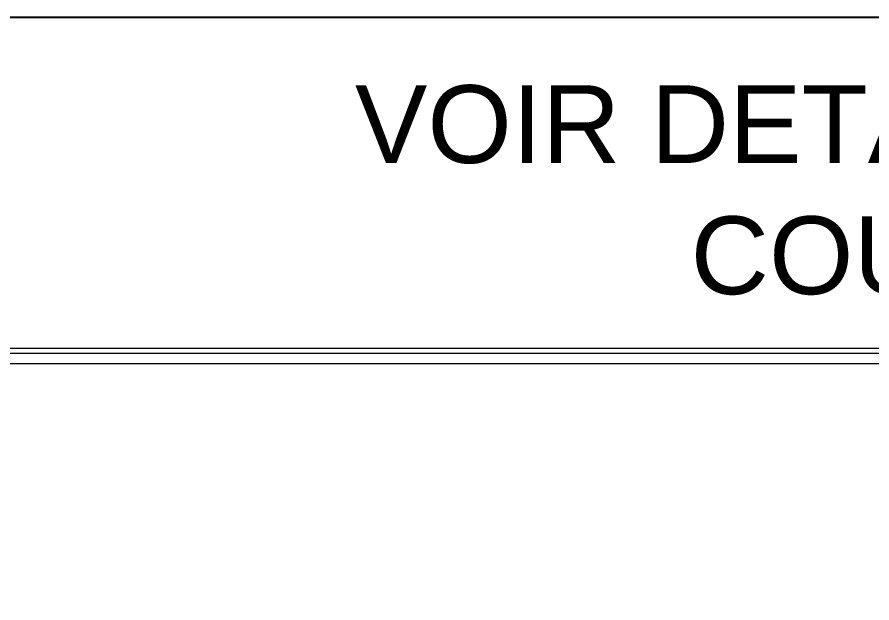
# Model space of a CAD drawing. Header units: metres. Extents: x 1838950 to 1842843, y 5171318 to 5174224.
# Drawn here: x 1840951.074 to 1840952.729, y 5171450.824 to 5171451.958 of the extents above; entities that cross this region are included whole.
import ezdxf

# ---------------------------------------------------------------- set-up
doc = ezdxf.new("R2010")
doc.units = ezdxf.units.M
doc.header["$LTSCALE"] = 0.0254
doc.layers.add('B Général', color=7, linetype='Continuous', lineweight=5)
doc.styles.add('Arial', font='arial.ttf')

msp = doc.modelspace()

# ---------------------------------------------------------------- linework, layer by layer
at = {"layer": 'B Général', "color": 7, "linetype": 'Continuous', "lineweight": 5}
for p, q in [((1840966.4898, 5171451.317), (1840939.4401, 5171451.317)), ((1840966.2298, 5171451.307), (1840939.7001, 5171451.307)), ((1840966.2298, 5171451.287), (1840939.7001, 5171451.287))]:
    msp.add_line(p, q, dxfattribs=at)
at = {"layer": 'B Général', "color": 7, "linetype": 'Continuous', "lineweight": 25, "flags": 128}
msp.add_lwpolyline([(1840950.3509, 5171451.7805, -0.414214), (1840950.5288, 5171451.9584), (1840954.063, 5171451.9584, -0.414214), (1840954.2409, 5171451.7805), (1840954.2409, 5171449.8684, -0.414214), (1840954.063, 5171449.6906), (1840950.5288, 5171449.6906, -0.414214), (1840950.3509, 5171449.8684)], format="xyb", close=True, dxfattribs=at)

# ---------------------------------------------------------------- texts
at = {"layer": 'B Général', "color": 7, "insert": (1840952.9502, 5171451.8266), "char_height": 0.150552, "attachment_point": 2, "rotation": 0.0051, "line_spacing_factor": 1.011915, "style": 'Arial'}
msp.add_mtext('VOIR DETAIL PLAN N°32\\PCOUPE A/B', dxfattribs=at)

doc.saveas('drawing.dxf')
